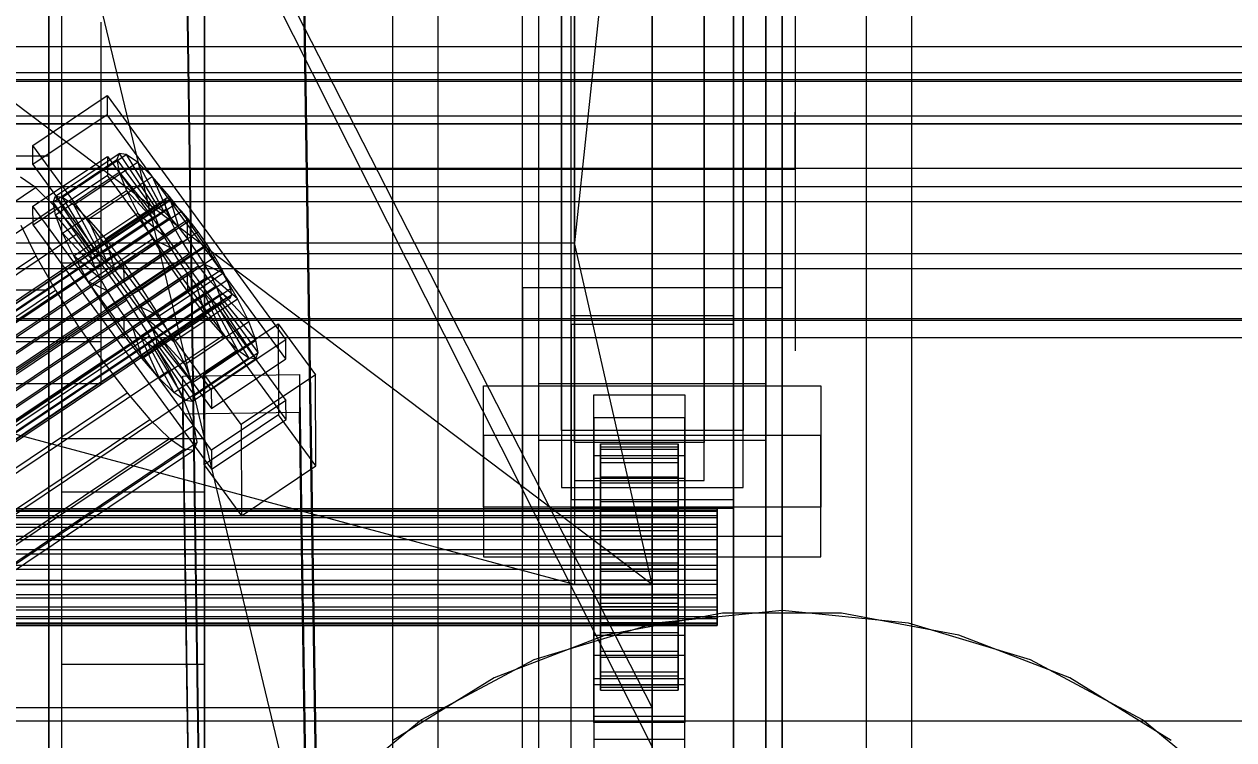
# Model space of a CAD drawing. Header units: millimetres. Extents: x -191664 to 191490, y -197311 to 10263.
# Drawn here: x 333.2 to 519.6, y -30494.9 to -30384.7 of the extents above; entities that cross this region are included whole.
import ezdxf

# ---------------------------------------------------------------- set-up
doc = ezdxf.new("R2010")
doc.units = ezdxf.units.MM
for name, color, linetype, lineweight in [('COTAS_USUARIO', 1, 'Continuous', 0), ('frontal_briquetadora', 7, 'Continuous', 0), ('frontal_C01', 7, 'Continuous', 0), ('frontal_C02', 7, 'Continuous', 0), ('frontal_C03', 7, 'Continuous', 0), ('frontal_C05', 7, 'Continuous', 0), ('frontal_mezcladora', 7, 'Continuous', 0), ('frontal_secador', 7, 'Continuous', 0), ('frontal_tolva', 7, 'Continuous', 0), ('frontal_tolva-C01', 7, 'Continuous', 0)]:
    doc.layers.add(name, color=color, linetype=linetype, lineweight=lineweight)
doc.dimstyles.new('PLANTA_100', dxfattribs={"dimtxt": 250, "dimasz": 150, "dimexe": 150, "dimexo": 80, "dimgap": 100, "dimtad": 1, "dimtih": 1, "dimtoh": 1, "dimdec": 1, "dimdsep": 46, "dimcen": 0.09, "dimclrd": 1, "dimclre": 1, "dimclrt": 1, "dimadec": 0, "dimazin": 0, "dimtfac": 1, "dimtdec": 4, "dimtofl": 0, "dimtmove": 0, "dimatfit": 3, "dimfxl": 1, "dimtolj": 1, "dimtzin": 0, "dimarcsym": 0})

# ---------------------------------------------------------------- blocks, each defined once
blk = doc.blocks.new('*D104')
at = {"layer": 'COTAS_USUARIO', "color": 1, "lineweight": -2, "transparency": 16777216}
for p, q in [((1220, -30125), (1220, -29975)), ((100, -30275), (1370, -30275)), ((100, -30730), (1370, -30730)), ((1220, -30880), (1220, -31030))]:
    blk.add_line(p, q, dxfattribs=at)
at = {"layer": 'COTAS_USUARIO', "color": 1, "transparency": 16777216}
for points in [[(1195, -30125), (1245, -30125), (1220, -30275)], [(1195, -30880), (1245, -30880), (1220, -30730)]]:
    blk.add_solid(points, dxfattribs=at)
at = {"layer": 'Defpoints', "color": 0, "transparency": 16777216}
for p in [(20, -30275), (20, -30730), (1220, -30730)]:
    blk.add_point(p, dxfattribs=at)
blk = doc.blocks.new('*D105')
at = {"layer": 'COTAS_USUARIO', "color": 1, "lineweight": -2, "transparency": 16777216}
for p, q in [((1220, -30535), (1220, -30385)), ((100, -30685), (1370, -30685)), ((100, -30730), (1370, -30730)), ((1220, -30880), (1220, -31030))]:
    blk.add_line(p, q, dxfattribs=at)
at = {"layer": 'COTAS_USUARIO', "color": 1, "transparency": 16777216}
for points in [[(1195, -30535), (1245, -30535), (1220, -30685)], [(1195, -30880), (1245, -30880), (1220, -30730)]]:
    blk.add_solid(points, dxfattribs=at)
at = {"layer": 'Defpoints', "color": 0, "transparency": 16777216}
for p in [(20, -30685), (20, -30730), (1220, -30730)]:
    blk.add_point(p, dxfattribs=at)
blk = doc.blocks.new('*D112')
at = {"layer": 'COTAS_USUARIO', "color": 1, "lineweight": -2, "transparency": 16777216}
for p, q in [((1220, -30517.25), (1220, -30367.25)), ((100, -30667.25), (1370, -30667.25)), ((100, -30730), (1370, -30730)), ((1220, -30880), (1220, -31030))]:
    blk.add_line(p, q, dxfattribs=at)
at = {"layer": 'COTAS_USUARIO', "color": 1, "transparency": 16777216}
for points in [[(1195, -30517.25), (1245, -30517.25), (1220, -30667.25)], [(1195, -30880), (1245, -30880), (1220, -30730)]]:
    blk.add_solid(points, dxfattribs=at)
at = {"layer": 'Defpoints', "color": 0, "transparency": 16777216}
for p in [(20, -30667.25), (20, -30730), (1220, -30730)]:
    blk.add_point(p, dxfattribs=at)
blk = doc.blocks.new('*D113')
at = {"layer": 'COTAS_USUARIO', "color": 1, "lineweight": -2, "transparency": 16777216}
for p, q in [((1220, -30517.25), (1220, -30367.25)), ((100, -30667.25), (1370, -30667.25)), ((100, -30730), (1370, -30730)), ((1220, -30880), (1220, -31030))]:
    blk.add_line(p, q, dxfattribs=at)
at = {"layer": 'COTAS_USUARIO', "color": 1, "transparency": 16777216}
for points in [[(1195, -30517.25), (1245, -30517.25), (1220, -30667.25)], [(1195, -30880), (1245, -30880), (1220, -30730)]]:
    blk.add_solid(points, dxfattribs=at)
at = {"layer": 'Defpoints', "color": 0, "transparency": 16777216}
for p in [(20, -30667.25), (20, -30730), (1220, -30730)]:
    blk.add_point(p, dxfattribs=at)
blk = doc.blocks.new('*D119')
at = {"layer": 'COTAS_USUARIO', "color": 1, "lineweight": -2, "transparency": 16777216}
for p, q in [((1200, -29840), (1200, -29690)), ((80, -29990), (1350, -29990)), ((80, -30270), (1350, -30270)), ((1200, -30420), (1200, -30570))]:
    blk.add_line(p, q, dxfattribs=at)
at = {"layer": 'COTAS_USUARIO', "color": 1, "transparency": 16777216}
for points in [[(1175, -29840), (1225, -29840), (1200, -29990)], [(1175, -30420), (1225, -30420), (1200, -30270)]]:
    blk.add_solid(points, dxfattribs=at)
at = {"layer": 'Defpoints', "color": 0, "transparency": 16777216}
for p in [(0, -29990), (0, -30270), (1200, -30270)]:
    blk.add_point(p, dxfattribs=at)
blk = doc.blocks.new('*D120')
at = {"layer": 'COTAS_USUARIO', "color": 1, "lineweight": -2, "transparency": 16777216}
for p, q in [((1200, -30120), (1200, -29970)), ((80, -30270), (1350, -30270)), ((80, -30550), (1350, -30550)), ((1200, -30700), (1200, -30850))]:
    blk.add_line(p, q, dxfattribs=at)
at = {"layer": 'COTAS_USUARIO', "color": 1, "transparency": 16777216}
for points in [[(1175, -30120), (1225, -30120), (1200, -30270)], [(1175, -30700), (1225, -30700), (1200, -30550)]]:
    blk.add_solid(points, dxfattribs=at)
at = {"layer": 'Defpoints', "color": 0, "transparency": 16777216}
for p in [(0, -30270), (0, -30550), (1200, -30550)]:
    blk.add_point(p, dxfattribs=at)

msp = doc.modelspace()

# ---------------------------------------------------------------- linework, layer by layer
at = {"layer": 'frontal_briquetadora', "color": 9, "true_color": 0xb9c3c2}
for p, q in [((210, -29820), (416.55, -30680)), ((430, -30680), (430, -29820)), ((210, -30060), (430, -30490)), ((210, -30060), (430, -30496)), ((430, -30060), (430, -30490)), ((430, -30060), (430, -30496)), ((430, -30680), (430, -30260)), ((430, -30496), (430, -30260)), ((430, -30471), (210, -30305)), ((430, -30305), (418, -30418.33)), ((430, -30471), (430, -30305)), ((430, -30680), (430, -30305)), ((430, -30305), (430, -30496)), ((430, -30381.1), (430, -30394.76)), ((452, -30381.1), (452, -30394.76)), ((430, -30394.76), (430, -30406.68)), ((452, -30394.76), (452, -30406.68)), ((452, -30399.96), (452, -30398.23)), ((452, -30403.1), (452, -30399.96)), ((452, -30407), (452, -30403.1)), ((210, -30407), (452, -30407)), ((430, -30406.68), (430, -30416.67)), ((452, -30406.68), (452, -30416.67)), ((452, -30407), (452, -30410.9)), ((452, -30410.9), (452, -30414.04)), ((452, -30414.04), (452, -30415.77)), ((430, -30416.67), (430, -30424.6)), ((452, -30416.67), (452, -30424.6)), ((222, -30418.33), (418, -30418.33)), ((418, -30471), (222, -30418.33)), ((418, -30418.33), (418, -30471)), ((430, -30471), (418, -30418.33)), ((430, -30424.6), (430, -30430.35)), ((452, -30424.6), (452, -30430.35)), ((430, -30430.35), (430, -30433.83)), ((452, -30430.35), (452, -30433.83)), ((430, -30433.83), (430, -30435)), ((452, -30433.83), (452, -30435)), ((210, -30471), (430, -30471)), ((430, -30471), (222, -30471)), ((418, -30471), (222, -30471)), ((418, -30471), (430, -30471)), ((430, -30471), (430, -30680)), ((430, -30471), (430, -30496)), ((430, -30490), (210, -30490))]:
    msp.add_line(p, q, dxfattribs=at)
at = {"layer": 'frontal_C01', "color": 139, "true_color": 0x354b57}
for p, q in [((390, -31975), (390, -30088.5)), ((397, -31975), (397, -30088.5)), ((463, -31975), (463, -30088.5)), ((470, -31975), (470, -30088.5)), ((410, -30553.51), (410, -30169.3)), ((450, -30169.3), (450, -30553.51)), ((410, -30600.88), (410, -30216.67)), ((450, -30600.88), (450, -30216.67)), ((410, -30667.72), (410, -30283.51)), ((450, -30283.51), (450, -30667.72)), ((417.5, -30948.72), (417.5, -30289.78)), ((442.5, -30289.78), (442.5, -30948.72)), ((412.5, -30572.39), (412.5, -30297.66)), ((447.5, -30297.66), (447.5, -30572.39)), ((412.5, -30582), (412.5, -30307.26)), ((447.5, -30582), (447.5, -30307.26)), ((417.5, -30974.09), (417.5, -30315.14)), ((442.5, -30974.09), (442.5, -30315.14)), ((410, -30705.62), (410, -30321.41)), ((450, -30705.62), (450, -30321.41)), ((360.51, -30521.73), (357.65, -30329.78)), ((375.64, -30329.54), (378.51, -30521.49)), ((360.51, -30528.13), (357.65, -30336.19)), ((378.51, -30527.89), (375.64, -30335.94))]:
    msp.add_line(p, q, dxfattribs=at)
at = {"layer": 'frontal_C02', "color": 139, "true_color": 0x354b57}
for p, q in [((390, -31975), (390, -29576.75)), ((397, -31975), (397, -29576.75)), ((463, -31975), (463, -29576.75)), ((470, -31975), (470, -29576.75)), ((390, -31975), (390, -30072.14)), ((397, -31975), (397, -30072.14)), ((463, -31975), (463, -30072.14)), ((470, -31975), (470, -30072.14)), ((410, -30425.28), (410, -30074.56)), ((450, -30074.56), (450, -30425.28)), ((410, -30463.54), (410, -30112.82)), ((450, -30463.54), (450, -30112.82)), ((410, -30602.21), (410, -30251.49)), ((450, -30251.49), (450, -30602.21)), ((417.5, -30429.56), (417.5, -30260.54)), ((442.5, -30260.54), (442.5, -30429.56)), ((417.5, -30459.26), (417.5, -30290.25)), ((442.5, -30459.26), (442.5, -30290.25)), ((410, -30650.02), (410, -30299.3)), ((450, -30650.02), (450, -30299.3)), ((418, -30449.11), (418, -30304.81)), ((438, -30304.81), (438, -30449.11)), ((418, -30310.66), (418, -30454.96)), ((438, -30454.96), (438, -30310.66)), ((416, -30447.26), (416, -30354.93)), ((444, -30354.93), (444, -30447.26)), ((416, -30363.69), (416, -30456.02)), ((444, -30456.02), (444, -30363.69)), ((334.5, -30403.37), (345.97, -30395.68)), ((345.97, -30395.68), (345.98, -30398.61)), ((345.97, -30395.68), (373.5, -30433.28)), ((345.98, -30398.61), (334.51, -30406.29)), ((373.51, -30436.2), (345.98, -30398.61)), ((334.51, -30406.29), (334.5, -30403.37)), ((362.03, -30440.96), (334.5, -30403.37)), ((334.54, -30412.72), (346.01, -30405.04)), ((346.01, -30405.04), (346.02, -30407.96)), ((346.01, -30405.04), (373.54, -30442.63)), ((334.51, -30406.29), (362.04, -30443.88)), ((346.02, -30407.96), (334.55, -30415.64)), ((373.55, -30445.55), (346.02, -30407.96)), ((334.55, -30415.64), (334.54, -30412.72)), ((362.07, -30450.31), (334.54, -30412.72)), ((334.55, -30415.64), (362.08, -30453.23)), ((450, -30425.28), (410, -30425.28)), ((410, -30425.28), (410, -30463.54)), ((410, -30776), (410, -30425.28)), ((450, -30463.54), (450, -30425.28)), ((450, -30425.28), (450, -30776)), ((360.88, -30438.52), (372.35, -30430.83)), ((372.35, -30430.83), (372.41, -30444.86)), ((372.35, -30430.83), (378.09, -30438.66)), ((417.5, -30459.26), (417.5, -30429.56)), ((417.5, -30429.56), (442.5, -30429.56)), ((442.5, -30430.93), (417.5, -30430.93)), ((417.5, -30430.93), (417.5, -30457.89)), ((417.5, -30963.35), (417.5, -30430.93)), ((442.5, -30429.56), (442.5, -30459.26)), ((442.5, -30457.89), (442.5, -30430.93)), ((442.5, -30430.93), (442.5, -30963.35)), ((373.5, -30433.28), (362.03, -30440.96)), ((373.51, -30436.2), (373.5, -30433.28)), ((362.04, -30443.88), (373.51, -30436.2)), ((357.65, -30438.89), (375.64, -30438.64)), ((360.94, -30452.54), (360.88, -30438.52)), ((366.62, -30446.35), (360.88, -30438.52)), ((378.09, -30438.66), (366.62, -30446.35)), ((375.64, -30438.64), (375.64, -30444.49)), ((375.64, -30438.64), (378.51, -30632.41)), ((378.14, -30452.69), (378.09, -30438.66)), ((357.65, -30444.73), (357.65, -30438.89)), ((360.51, -30632.65), (357.65, -30438.89)), ((404, -30459.08), (404, -30440.38)), ((404, -30440.38), (456, -30440.38)), ((404, -30448.03), (404, -30440.38)), ((412.5, -30448.79), (412.5, -30440.03)), ((412.5, -30440.03), (447.5, -30440.03)), ((412.5, -30621.73), (412.5, -30440.03)), ((447.5, -30440.03), (447.5, -30448.79)), ((447.5, -30440.03), (447.5, -30621.73)), ((456, -30440.38), (456, -30459.08)), ((456, -30440.38), (456, -30448.03)), ((362.03, -30440.96), (362.04, -30443.88)), ((421, -30445.29), (421, -30441.78)), ((421, -30441.78), (435, -30441.78)), ((421, -30481.94), (421, -30441.78)), ((435, -30441.78), (435, -30445.29)), ((435, -30441.78), (435, -30481.94)), ((373.54, -30442.63), (362.07, -30450.31)), ((373.55, -30445.55), (373.54, -30442.63)), ((375.64, -30444.49), (357.65, -30444.73)), ((360.51, -30638.5), (357.65, -30444.73)), ((372.41, -30444.86), (360.94, -30452.54)), ((362.08, -30453.23), (373.55, -30445.55)), ((378.14, -30452.69), (372.41, -30444.86)), ((378.51, -30638.26), (375.64, -30444.49)), ((435, -30445.29), (421, -30445.29)), ((421, -30445.29), (421, -30485.45)), ((435, -30485.45), (435, -30445.29)), ((366.62, -30446.35), (366.68, -30460.38)), ((456, -30448.03), (404, -30448.03)), ((404, -30448.03), (404, -30466.73)), ((444, -30447.26), (416, -30447.26)), ((416, -30447.26), (416, -30456.02)), ((444, -30456.02), (444, -30447.26)), ((456, -30466.73), (456, -30448.03)), ((447.5, -30448.79), (412.5, -30448.79)), ((412.5, -30630.5), (412.5, -30448.79)), ((438, -30449.11), (418, -30449.11)), ((418, -30449.11), (418, -30454.96)), ((438, -30454.96), (438, -30449.11)), ((447.5, -30630.5), (447.5, -30448.79)), ((362.07, -30450.31), (362.08, -30453.23)), ((421, -30454.64), (421, -30451.13)), ((421, -30451.13), (435, -30451.13)), ((421, -30491.3), (421, -30451.13)), ((435, -30451.13), (435, -30454.64)), ((435, -30451.13), (435, -30491.3)), ((360.94, -30452.54), (366.68, -30460.38)), ((366.68, -30460.38), (378.14, -30452.69)), ((418, -30454.96), (438, -30454.96)), ((435, -30454.64), (421, -30454.64)), ((421, -30454.64), (421, -30494.8)), ((435, -30494.8), (435, -30454.64)), ((416, -30456.02), (444, -30456.02)), ((456, -30459.08), (404, -30459.08)), ((404, -30459.08), (404, -30466.73)), ((417.5, -30457.89), (442.5, -30457.89)), ((417.5, -30990.32), (417.5, -30457.89)), ((442.5, -30990.32), (442.5, -30457.89)), ((456, -30466.73), (456, -30459.08)), ((442.5, -30459.26), (417.5, -30459.26)), ((410, -30463.54), (450, -30463.54)), ((410, -30814.26), (410, -30463.54)), ((450, -30814.26), (450, -30463.54)), ((404, -30466.73), (456, -30466.73)), ((421, -30492.23), (421, -30478.78)), ((421, -30478.78), (435, -30478.78)), ((421, -30486.43), (421, -30478.78)), ((435, -30478.78), (435, -30492.23)), ((435, -30478.78), (435, -30486.43)), ((435, -30481.94), (421, -30481.94)), ((421, -30481.94), (421, -30485.45)), ((435, -30485.45), (435, -30481.94)), ((421, -30485.45), (435, -30485.45)), ((435, -30486.43), (421, -30486.43)), ((421, -30486.43), (421, -30499.88)), ((435, -30499.88), (435, -30486.43)), ((435, -30491.3), (421, -30491.3)), ((421, -30491.3), (421, -30494.8)), ((435, -30492.23), (421, -30492.23)), ((421, -30492.23), (421, -30499.88)), ((435, -30494.8), (435, -30491.3)), ((435, -30499.88), (435, -30492.23)), ((421, -30494.8), (435, -30494.8))]:
    msp.add_line(p, q, dxfattribs=at)
at = {"layer": 'frontal_C02', "color": 155, "true_color": 0x617580}
for p, q in [((338.01, -30411.16), (347.84, -30404.57)), ((339.09, -30411.3), (348.92, -30404.72)), ((347.84, -30404.57), (347.47, -30405.5)), ((348.92, -30404.72), (347.84, -30404.57)), ((347.84, -30404.57), (353.38, -30412.89)), ((350.65, -30405.93), (348.92, -30404.72)), ((348.92, -30404.72), (353.89, -30412.96)), ((337.64, -30412.09), (347.47, -30405.5)), ((340.82, -30412.52), (350.65, -30405.93)), ((347.47, -30405.5), (353.21, -30413.33)), ((347.47, -30405.5), (347.85, -30407.45)), ((352.9, -30408.13), (350.65, -30405.93)), ((350.65, -30405.93), (354.71, -30413.54)), ((338.02, -30414.03), (347.85, -30407.45)), ((343.07, -30414.72), (352.9, -30408.13)), ((347.85, -30407.45), (353.38, -30414.25)), ((347.85, -30407.45), (348.94, -30410.27)), ((355.53, -30411.17), (352.9, -30408.13)), ((352.9, -30408.13), (355.78, -30414.58)), ((339.11, -30416.86), (348.94, -30410.27)), ((348.94, -30410.27), (353.9, -30415.59)), ((348.94, -30410.27), (350.68, -30413.79)), ((337.64, -30412.09), (338.01, -30411.16)), ((343.38, -30419.92), (337.64, -30412.09)), ((338.02, -30414.03), (337.64, -30412.09)), ((343.55, -30419.48), (338.01, -30411.16)), ((338.01, -30411.16), (339.09, -30411.3)), ((344.06, -30419.55), (339.09, -30411.3)), ((339.09, -30411.3), (340.82, -30412.52)), ((344.88, -30420.12), (340.82, -30412.52)), ((340.82, -30412.52), (343.07, -30414.72)), ((345.7, -30417.75), (355.53, -30411.17)), ((358.34, -30414.83), (355.53, -30411.17)), ((355.53, -30411.17), (357.02, -30416.02)), ((343.55, -30420.84), (338.02, -30414.03)), ((339.11, -30416.86), (338.02, -30414.03)), ((340.85, -30420.37), (350.68, -30413.79)), ((353.21, -30413.33), (343.38, -30419.92)), ((353.38, -30412.89), (343.55, -30419.48)), ((353.38, -30414.25), (343.55, -30420.84)), ((353.89, -30412.96), (344.06, -30419.55)), ((354.71, -30413.54), (344.88, -30420.12)), ((350.68, -30413.79), (354.72, -30417.26)), ((350.68, -30413.79), (352.94, -30417.75)), ((353.21, -30413.33), (353.38, -30412.89)), ((353.38, -30414.25), (353.21, -30413.33)), ((353.38, -30412.89), (353.89, -30412.96)), ((353.9, -30415.59), (353.38, -30414.25)), ((353.89, -30412.96), (354.71, -30413.54)), ((354.71, -30413.54), (355.78, -30414.58)), ((345.95, -30421.17), (343.07, -30414.72)), ((343.07, -30414.72), (345.7, -30417.75)), ((353.9, -30415.59), (344.07, -30422.18)), ((355.78, -30414.58), (345.95, -30421.17)), ((357.02, -30416.02), (347.19, -30422.6)), ((358.34, -30414.83), (348.52, -30421.42)), ((354.72, -30417.26), (353.9, -30415.59)), ((355.78, -30414.58), (357.02, -30416.02)), ((357.02, -30416.02), (358.36, -30417.75)), ((358.36, -30417.75), (358.34, -30414.83)), ((361.17, -30418.87), (358.34, -30414.83)), ((344.07, -30422.18), (339.11, -30416.86)), ((340.85, -30420.37), (339.11, -30416.86)), ((343.11, -30424.34), (352.94, -30417.75)), ((354.72, -30417.26), (344.9, -30423.84)), ((347.19, -30422.6), (345.7, -30417.75)), ((345.7, -30417.75), (348.52, -30421.42)), ((348.53, -30424.34), (358.36, -30417.75)), ((352.94, -30417.75), (355.8, -30419.14)), ((352.94, -30417.75), (355.57, -30421.9)), ((355.8, -30419.14), (354.72, -30417.26)), ((358.36, -30417.75), (359.69, -30419.67)), ((343.55, -30419.48), (343.38, -30419.92)), ((343.38, -30419.92), (343.55, -30420.84)), ((344.06, -30419.55), (343.55, -30419.48)), ((344.88, -30420.12), (344.06, -30419.55)), ((355.8, -30419.14), (345.97, -30425.72)), ((359.69, -30419.67), (349.86, -30426.25)), ((351.34, -30425.46), (361.17, -30418.87)), ((357.04, -30421.1), (355.8, -30419.14)), ((361.17, -30418.87), (359.69, -30419.67)), ((359.69, -30419.67), (360.94, -30421.63)), ((363.8, -30423.01), (361.17, -30418.87)), ((344.9, -30423.84), (340.85, -30420.37)), ((343.11, -30424.34), (340.85, -30420.37)), ((343.55, -30420.84), (344.07, -30422.18)), ((345.95, -30421.17), (344.88, -30420.12)), ((345.74, -30428.48), (355.57, -30421.9)), ((347.19, -30422.6), (345.95, -30421.17)), ((357.04, -30421.1), (347.21, -30427.68)), ((348.52, -30421.42), (348.53, -30424.34)), ((348.52, -30421.42), (351.34, -30425.46)), ((360.94, -30421.63), (351.11, -30428.21)), ((355.57, -30421.9), (357.04, -30421.1)), ((355.57, -30421.9), (358.39, -30425.94)), ((358.38, -30423.01), (357.04, -30421.1)), ((363.8, -30423.01), (360.94, -30421.63)), ((360.94, -30421.63), (362.01, -30423.51)), ((344.07, -30422.18), (344.9, -30423.84)), ((348.53, -30424.34), (347.19, -30422.6)), ((358.38, -30423.01), (348.55, -30429.6)), ((362.01, -30423.51), (352.18, -30430.09)), ((353.97, -30429.6), (363.8, -30423.01)), ((358.39, -30425.94), (358.38, -30423.01)), ((359.71, -30424.75), (358.38, -30423.01)), ((366.06, -30426.98), (362.01, -30423.51)), ((362.01, -30423.51), (362.83, -30425.17)), ((366.06, -30426.98), (363.8, -30423.01)), ((345.97, -30425.72), (343.11, -30424.34)), ((345.74, -30428.48), (343.11, -30424.34)), ((344.9, -30423.84), (345.97, -30425.72)), ((349.86, -30426.25), (348.53, -30424.34)), ((349.86, -30426.25), (351.34, -30425.46)), ((359.71, -30424.75), (349.88, -30431.33)), ((351.34, -30425.46), (353.97, -30429.6)), ((362.83, -30425.17), (353, -30431.76)), ((361.21, -30429.6), (359.71, -30424.75)), ((360.96, -30426.18), (359.71, -30424.75)), ((367.79, -30430.49), (362.83, -30425.17)), ((362.83, -30425.17), (363.35, -30426.51)), ((345.97, -30425.72), (347.21, -30427.68)), ((348.56, -30432.52), (358.39, -30425.94)), ((351.11, -30428.21), (349.86, -30426.25)), ((360.96, -30426.18), (351.13, -30432.77)), ((362.03, -30427.23), (352.2, -30433.81)), ((363.35, -30426.51), (353.52, -30433.1)), ((363.53, -30427.43), (353.7, -30434.02)), ((356.23, -30433.56), (366.06, -30426.98)), ((358.39, -30425.94), (361.21, -30429.6)), ((363.84, -30432.63), (360.96, -30426.18)), ((362.03, -30427.23), (360.96, -30426.18)), ((366.09, -30434.83), (362.03, -30427.23)), ((362.84, -30427.8), (362.03, -30427.23)), ((368.89, -30433.32), (363.35, -30426.51)), ((363.35, -30426.51), (363.53, -30427.43)), ((363.53, -30427.43), (363.36, -30427.87)), ((369.27, -30435.26), (363.53, -30427.43)), ((367.79, -30430.49), (366.06, -30426.98)), ((347.21, -30427.68), (345.74, -30428.48)), ((348.56, -30432.52), (345.74, -30428.48)), ((347.21, -30427.68), (348.55, -30429.6)), ((352.18, -30430.09), (351.11, -30428.21)), ((351.11, -30428.21), (353.97, -30429.6)), ((362.84, -30427.8), (353.01, -30434.39)), ((363.36, -30427.87), (353.53, -30434.46)), ((367.82, -30436.05), (362.84, -30427.8)), ((363.36, -30427.87), (362.84, -30427.8)), ((368.9, -30436.19), (363.36, -30427.87)), ((348.55, -30429.6), (348.56, -30432.52)), ((348.55, -30429.6), (349.88, -30431.33)), ((351.38, -30436.18), (361.21, -30429.6)), ((353, -30431.76), (352.18, -30430.09)), ((352.18, -30430.09), (356.23, -30433.56)), ((353.97, -30429.6), (356.23, -30433.56)), ((357.96, -30437.08), (367.79, -30430.49)), ((361.21, -30429.6), (363.84, -30432.63)), ((368.89, -30433.32), (367.79, -30430.49)), ((351.38, -30436.18), (348.56, -30432.52)), ((349.88, -30431.33), (351.38, -30436.18)), ((349.88, -30431.33), (351.13, -30432.77)), ((351.13, -30432.77), (354.01, -30439.22)), ((351.13, -30432.77), (352.2, -30433.81)), ((353.52, -30433.1), (353, -30431.76)), ((353, -30431.76), (357.96, -30437.08)), ((353.7, -30434.02), (353.52, -30433.1)), ((353.52, -30433.1), (359.06, -30439.9)), ((354.01, -30439.22), (363.84, -30432.63)), ((363.84, -30432.63), (366.09, -30434.83)), ((352.2, -30433.81), (356.26, -30441.42)), ((352.2, -30433.81), (353.01, -30434.39)), ((353.01, -30434.39), (357.99, -30442.63)), ((353.01, -30434.39), (353.53, -30434.46)), ((353.53, -30434.46), (353.7, -30434.02)), ((353.53, -30434.46), (359.07, -30442.78)), ((353.7, -30434.02), (359.44, -30441.85)), ((356.23, -30433.56), (357.96, -30437.08)), ((356.26, -30441.42), (366.09, -30434.83)), ((359.06, -30439.9), (368.89, -30433.32)), ((366.09, -30434.83), (367.82, -30436.05)), ((369.27, -30435.26), (368.89, -30433.32)), ((354.01, -30439.22), (351.38, -30436.18)), ((357.99, -30442.63), (367.82, -30436.05)), ((359.07, -30442.78), (368.9, -30436.19)), ((359.44, -30441.85), (369.27, -30435.26)), ((367.82, -30436.05), (368.9, -30436.19)), ((368.9, -30436.19), (369.27, -30435.26)), ((357.96, -30437.08), (359.06, -30439.9)), ((356.26, -30441.42), (354.01, -30439.22)), ((359.06, -30439.9), (359.44, -30441.85)), ((357.99, -30442.63), (356.26, -30441.42)), ((359.44, -30441.85), (359.07, -30442.78)), ((359.07, -30442.78), (357.99, -30442.63)), ((422, -30459.3), (422, -30449.3)), ((422, -30449.3), (422, -30449.78)), ((422, -30449.3), (434, -30449.3)), ((422, -30450.12), (422, -30449.3)), ((422, -30459.52), (422, -30449.78)), ((422, -30449.78), (422, -30451.52)), ((422, -30449.78), (434, -30449.78)), ((434, -30449.78), (434, -30449.3)), ((434, -30449.3), (434, -30459.3)), ((434, -30449.3), (434, -30450.12)), ((434, -30451.52), (434, -30449.78)), ((434, -30449.78), (434, -30459.52)), ((422, -30459.68), (422, -30450.12)), ((422, -30450.12), (434, -30450.12)), ((422, -30452.18), (422, -30450.12)), ((422, -30460.35), (422, -30451.52)), ((422, -30451.52), (422, -30454.4)), ((422, -30451.52), (434, -30451.52)), ((434, -30450.12), (434, -30459.68)), ((434, -30450.12), (434, -30452.18)), ((434, -30454.4), (434, -30451.52)), ((434, -30451.52), (434, -30460.35)), ((422, -30460.66), (422, -30452.18)), ((422, -30452.18), (434, -30452.18)), ((422, -30455.33), (422, -30452.18)), ((434, -30452.18), (434, -30460.66)), ((434, -30452.18), (434, -30455.33)), ((422, -30461.71), (422, -30454.4)), ((422, -30454.4), (422, -30458.22)), ((422, -30454.4), (434, -30454.4)), ((422, -30462.15), (422, -30455.33)), ((422, -30455.33), (434, -30455.33)), ((422, -30459.37), (422, -30455.33)), ((434, -30458.22), (434, -30454.4)), ((434, -30454.4), (434, -30461.71)), ((434, -30455.33), (434, -30462.15)), ((434, -30455.33), (434, -30459.37)), ((422, -30463.52), (422, -30458.22)), ((422, -30458.22), (422, -30462.74)), ((422, -30458.22), (434, -30458.22)), ((434, -30462.74), (434, -30458.22)), ((434, -30458.22), (434, -30463.52)), ((422, -30459.52), (422, -30459.3)), ((434, -30459.3), (422, -30459.3)), ((422, -30459.3), (422, -30459.68)), ((422, -30464.07), (422, -30459.37)), ((422, -30459.37), (434, -30459.37)), ((422, -30464.02), (422, -30459.37)), ((422, -30460.35), (422, -30459.52)), ((434, -30459.52), (422, -30459.52)), ((434, -30459.68), (422, -30459.68)), ((422, -30459.68), (422, -30460.66)), ((422, -30461.71), (422, -30460.35)), ((434, -30460.35), (422, -30460.35)), ((434, -30460.66), (422, -30460.66)), ((422, -30460.66), (422, -30462.15)), ((434, -30459.3), (434, -30459.52)), ((434, -30459.68), (434, -30459.3)), ((434, -30459.37), (434, -30464.07)), ((434, -30459.37), (434, -30464.02)), ((434, -30459.52), (434, -30460.35)), ((434, -30460.66), (434, -30459.68)), ((434, -30460.35), (434, -30461.71)), ((434, -30462.15), (434, -30460.66)), ((422, -30463.52), (422, -30461.71)), ((434, -30461.71), (422, -30461.71)), ((434, -30462.15), (422, -30462.15)), ((422, -30462.15), (422, -30464.07)), ((422, -30462.74), (422, -30465.66)), ((434, -30462.74), (422, -30462.74)), ((422, -30462.74), (422, -30467.63)), ((434, -30461.71), (434, -30463.52)), ((434, -30464.07), (434, -30462.15)), ((434, -30465.66), (434, -30462.74)), ((434, -30467.63), (434, -30462.74)), ((422, -30465.66), (422, -30463.52)), ((434, -30463.52), (422, -30463.52)), ((422, -30466.27), (422, -30464.02)), ((422, -30464.02), (434, -30464.02)), ((422, -30468.95), (422, -30464.02)), ((434, -30464.07), (422, -30464.07)), ((422, -30464.07), (422, -30466.27)), ((434, -30463.52), (434, -30465.66)), ((434, -30464.02), (434, -30466.27)), ((434, -30464.02), (434, -30468.95)), ((434, -30466.27), (434, -30464.07)), ((422, -30465.66), (434, -30465.66)), ((422, -30467.98), (422, -30465.66)), ((434, -30466.27), (422, -30466.27)), ((422, -30466.27), (422, -30468.6)), ((434, -30465.66), (434, -30467.98)), ((434, -30468.6), (434, -30466.27)), ((422, -30467.98), (422, -30467.63)), ((422, -30467.63), (422, -30472.57)), ((422, -30467.63), (434, -30467.63)), ((422, -30470.32), (422, -30467.98)), ((434, -30467.98), (422, -30467.98)), ((434, -30472.57), (434, -30467.63)), ((434, -30467.63), (434, -30467.98)), ((434, -30467.98), (434, -30470.32)), ((422, -30468.6), (422, -30468.95)), ((434, -30468.6), (422, -30468.6)), ((422, -30468.6), (422, -30470.92)), ((422, -30468.95), (434, -30468.95)), ((422, -30473.84), (422, -30468.95)), ((422, -30472.52), (422, -30470.32)), ((422, -30470.32), (422, -30472.57)), ((434, -30470.32), (422, -30470.32)), ((434, -30468.95), (434, -30468.6)), ((434, -30470.92), (434, -30468.6)), ((434, -30468.95), (434, -30473.84)), ((434, -30472.57), (434, -30470.32)), ((434, -30470.32), (434, -30472.52)), ((422, -30470.92), (422, -30473.84)), ((434, -30470.92), (422, -30470.92)), ((422, -30470.92), (422, -30473.06)), ((434, -30473.84), (434, -30470.92)), ((434, -30473.06), (434, -30470.92)), ((422, -30474.43), (422, -30472.52)), ((422, -30472.52), (422, -30477.21)), ((434, -30472.52), (422, -30472.52)), ((422, -30472.57), (422, -30477.21)), ((422, -30472.57), (434, -30472.57)), ((422, -30473.06), (422, -30478.36)), ((434, -30473.06), (422, -30473.06)), ((422, -30473.06), (422, -30474.87)), ((422, -30473.84), (434, -30473.84)), ((422, -30478.36), (422, -30473.84)), ((434, -30477.21), (434, -30472.52)), ((434, -30472.52), (434, -30474.43)), ((434, -30477.21), (434, -30472.57)), ((434, -30478.36), (434, -30473.06)), ((434, -30474.87), (434, -30473.06)), ((434, -30473.84), (434, -30478.36)), ((422, -30475.92), (422, -30474.43)), ((422, -30474.43), (422, -30481.25)), ((434, -30474.43), (422, -30474.43)), ((422, -30474.87), (422, -30482.19)), ((434, -30474.87), (422, -30474.87)), ((422, -30474.87), (422, -30476.24)), ((422, -30476.9), (422, -30475.92)), ((422, -30475.92), (422, -30484.41)), ((434, -30475.92), (422, -30475.92)), ((434, -30481.25), (434, -30474.43)), ((434, -30474.43), (434, -30475.92)), ((434, -30482.19), (434, -30474.87)), ((434, -30476.24), (434, -30474.87)), ((434, -30484.41), (434, -30475.92)), ((434, -30475.92), (434, -30476.9)), ((422, -30476.24), (422, -30485.07)), ((434, -30476.24), (422, -30476.24)), ((422, -30476.24), (422, -30477.06)), ((422, -30477.29), (422, -30476.9)), ((422, -30476.9), (422, -30486.46)), ((434, -30476.9), (422, -30476.9)), ((422, -30477.06), (422, -30486.8)), ((434, -30477.06), (422, -30477.06)), ((422, -30477.06), (422, -30477.29)), ((422, -30477.21), (422, -30481.25)), ((422, -30477.21), (434, -30477.21)), ((422, -30477.29), (422, -30487.28)), ((434, -30477.29), (422, -30477.29)), ((434, -30485.07), (434, -30476.24)), ((434, -30477.06), (434, -30476.24)), ((434, -30486.46), (434, -30476.9)), ((434, -30476.9), (434, -30477.29)), ((434, -30486.8), (434, -30477.06)), ((434, -30477.29), (434, -30477.06)), ((434, -30481.25), (434, -30477.21)), ((434, -30487.28), (434, -30477.29)), ((422, -30478.36), (434, -30478.36)), ((422, -30482.19), (422, -30478.36)), ((434, -30478.36), (434, -30482.19)), ((422, -30481.25), (422, -30484.41)), ((422, -30481.25), (434, -30481.25)), ((434, -30484.41), (434, -30481.25)), ((422, -30482.19), (434, -30482.19)), ((422, -30485.07), (422, -30482.19)), ((434, -30482.19), (434, -30485.07)), ((422, -30484.41), (422, -30486.46)), ((422, -30484.41), (434, -30484.41)), ((422, -30485.07), (434, -30485.07)), ((422, -30486.8), (422, -30485.07)), ((434, -30486.46), (434, -30484.41)), ((434, -30485.07), (434, -30486.8)), ((422, -30486.46), (422, -30487.28)), ((422, -30486.46), (434, -30486.46)), ((422, -30486.8), (434, -30486.8)), ((422, -30487.28), (422, -30486.8)), ((434, -30487.28), (434, -30486.46)), ((434, -30486.8), (434, -30487.28)), ((422, -30487.28), (434, -30487.28))]:
    msp.add_line(p, q, dxfattribs=at)
at = {"layer": 'frontal_C02', "color": 252, "true_color": 0x83939a}
for p, q in [((334.94, -30409.85), (332.63, -30408.22)), ((150.63, -30533.33), (334.94, -30409.85)), ((337.95, -30412.79), (334.94, -30409.85)), ((153.64, -30536.27), (337.95, -30412.79)), ((341.46, -30416.84), (337.95, -30412.79)), ((332.66, -30415.65), (334.98, -30420.35)), ((157.15, -30540.33), (341.46, -30416.84)), ((345.23, -30421.74), (341.46, -30416.84)), ((150.67, -30543.83), (334.98, -30420.35)), ((345.23, -30421.74), (160.92, -30545.22)), ((334.98, -30420.35), (338, -30425.65)), ((349, -30427.14), (345.23, -30421.74)), ((153.69, -30549.13), (338, -30425.65)), ((338, -30425.65), (341.52, -30431.19)), ((164.69, -30550.63), (349, -30427.14)), ((352.52, -30432.68), (349, -30427.14)), ((157.21, -30554.67), (341.52, -30431.19)), ((341.52, -30431.19), (345.29, -30436.59)), ((168.21, -30556.17), (352.52, -30432.68)), ((355.54, -30437.98), (352.52, -30432.68)), ((160.98, -30560.07), (345.29, -30436.59)), ((345.29, -30436.59), (349.06, -30441.48)), ((171.23, -30561.46), (355.54, -30437.98)), ((357.86, -30442.68), (355.54, -30437.98)), ((164.75, -30564.97), (349.06, -30441.48)), ((349.06, -30441.48), (352.57, -30445.54)), ((173.55, -30566.16), (357.86, -30442.68)), ((359.33, -30446.46), (357.86, -30442.68)), ((168.26, -30569.02), (352.57, -30445.54)), ((352.57, -30445.54), (355.58, -30448.48)), ((175.02, -30569.94), (359.33, -30446.46)), ((359.83, -30449.06), (359.33, -30446.46)), ((171.28, -30571.96), (355.58, -30448.48)), ((175.52, -30572.54), (359.83, -30449.06)), ((355.58, -30448.48), (357.89, -30450.1)), ((359.34, -30450.3), (359.83, -30449.06)), ((173.58, -30573.59), (357.89, -30450.1)), ((175.03, -30573.78), (359.34, -30450.3)), ((357.89, -30450.1), (359.34, -30450.3))]:
    msp.add_line(p, q, dxfattribs=at)
at = {"layer": 'frontal_C02', "color": 9, "true_color": 0xbac6cb}
for p, q in [((141.04, -30555.48), (354.84, -30412.24)), ((141.22, -30555.04), (355.02, -30411.8)), ((141.73, -30555.11), (355.53, -30411.87)), ((142.55, -30555.68), (356.35, -30412.44)), ((355.02, -30411.8), (354.84, -30412.24)), ((354.84, -30412.24), (355.02, -30413.16)), ((355.53, -30411.87), (355.02, -30411.8)), ((356.35, -30412.44), (355.53, -30411.87)), ((357.42, -30413.48), (356.35, -30412.44)), ((141.22, -30556.4), (355.02, -30413.16)), ((141.74, -30557.74), (355.54, -30414.5)), ((143.62, -30556.72), (357.42, -30413.48)), ((355.02, -30413.16), (355.54, -30414.5)), ((355.54, -30414.5), (356.36, -30416.16)), ((358.66, -30414.92), (357.42, -30413.48)), ((142.56, -30559.4), (356.36, -30416.16)), ((144.86, -30558.16), (358.66, -30414.92)), ((356.36, -30416.16), (357.43, -30418.04)), ((360, -30416.65), (358.66, -30414.92)), ((143.64, -30561.28), (357.43, -30418.04)), ((360, -30416.65), (146.2, -30559.9)), ((357.43, -30418.04), (358.68, -30420)), ((361.33, -30418.57), (360, -30416.65)), ((144.88, -30563.24), (358.68, -30420)), ((147.53, -30561.81), (361.33, -30418.57)), ((358.68, -30420), (360.02, -30421.92)), ((362.58, -30420.53), (361.33, -30418.57)), ((146.22, -30565.16), (360.02, -30421.92)), ((148.78, -30563.77), (362.58, -30420.53)), ((360.02, -30421.92), (361.35, -30423.65)), ((363.65, -30422.41), (362.58, -30420.53)), ((147.55, -30566.89), (361.35, -30423.65)), ((149.85, -30565.65), (363.65, -30422.41)), ((361.35, -30423.65), (362.6, -30425.09)), ((364.47, -30424.07), (363.65, -30422.41)), ((148.8, -30568.33), (362.6, -30425.09)), ((150.67, -30567.32), (364.47, -30424.07)), ((151.19, -30568.65), (364.99, -30425.41)), ((362.6, -30425.09), (363.66, -30426.13)), ((364.99, -30425.41), (364.47, -30424.07)), ((365.17, -30426.33), (364.99, -30425.41)), ((149.86, -30569.37), (363.66, -30426.13)), ((150.68, -30569.95), (364.48, -30426.7)), ((151.2, -30570.02), (364.99, -30426.77)), ((151.37, -30569.58), (365.17, -30426.33)), ((363.66, -30426.13), (364.48, -30426.7)), ((364.48, -30426.7), (364.99, -30426.77)), ((364.99, -30426.77), (365.17, -30426.33)), ((-440, -30459.3), (440, -30459.3)), ((-440, -30459.52), (440, -30459.52)), ((-440, -30459.68), (440, -30459.68)), ((-440, -30460.35), (440, -30460.35)), ((-440, -30460.66), (440, -30460.66)), ((440, -30459.52), (440, -30459.3)), ((440, -30459.3), (440, -30459.68)), ((440, -30460.35), (440, -30459.52)), ((440, -30459.68), (440, -30460.66)), ((440, -30461.71), (440, -30460.35)), ((440, -30460.66), (440, -30462.15)), ((-440, -30461.71), (440, -30461.71)), ((-440, -30462.15), (440, -30462.15)), ((440, -30463.52), (440, -30461.71)), ((440, -30462.15), (440, -30464.07)), ((-440, -30463.52), (440, -30463.52)), ((-440, -30464.07), (440, -30464.07)), ((440, -30465.66), (440, -30463.52)), ((440, -30464.07), (440, -30466.27)), ((440, -30465.66), (-440, -30465.66)), ((-440, -30466.27), (440, -30466.27)), ((440, -30467.98), (440, -30465.66)), ((440, -30466.27), (440, -30468.6)), ((-440, -30467.98), (440, -30467.98)), ((440, -30470.32), (440, -30467.98)), ((-440, -30468.6), (440, -30468.6)), ((-440, -30470.32), (440, -30470.32)), ((440, -30468.6), (440, -30470.92)), ((440, -30472.52), (440, -30470.32)), ((-440, -30470.92), (440, -30470.92)), ((440, -30470.92), (440, -30473.06)), ((-440, -30472.52), (440, -30472.52)), ((-440, -30473.06), (440, -30473.06)), ((440, -30474.43), (440, -30472.52)), ((440, -30473.06), (440, -30474.87)), ((-440, -30474.43), (440, -30474.43)), ((-440, -30474.87), (440, -30474.87)), ((-440, -30475.92), (440, -30475.92)), ((440, -30475.92), (440, -30474.43)), ((440, -30474.87), (440, -30476.24)), ((440, -30476.9), (440, -30475.92)), ((-440, -30476.24), (440, -30476.24)), ((-440, -30476.9), (440, -30476.9)), ((-440, -30477.06), (440, -30477.06)), ((-440, -30477.29), (440, -30477.29)), ((440, -30476.24), (440, -30477.06)), ((440, -30477.29), (440, -30476.9)), ((440, -30477.06), (440, -30477.29))]:
    msp.add_line(p, q, dxfattribs=at)
at = {"layer": 'frontal_C03', "color": 139, "true_color": 0x354b57}
for p, q in [((390, -31975), (390, -29153.29)), ((397, -31975), (397, -29153.29)), ((463, -31975), (463, -29153.29)), ((470, -31975), (470, -29153.29)), ((390, -31975), (390, -29352.58)), ((397, -31975), (397, -29352.58)), ((463, -31975), (463, -29352.58)), ((470, -31975), (470, -29352.58)), ((390, -31975), (390, -30079.71)), ((397, -31975), (397, -30079.71)), ((463, -31975), (463, -30079.71)), ((470, -31975), (470, -30079.71)), ((410, -30517.56), (410, -30194.39)), ((450, -30194.39), (450, -30517.56)), ((410, -30518.1), (410, -30194.93)), ((450, -30194.93), (450, -30518.1)), ((417.5, -30852.01), (417.5, -30201.4)), ((442.5, -30201.4), (442.5, -30852.01)), ((412.5, -30537.59), (412.5, -30210.16)), ((447.5, -30210.16), (447.5, -30537.59)), ((412.5, -30545.67), (412.5, -30218.23)), ((447.5, -30545.67), (447.5, -30218.23)), ((417.5, -30877.6), (417.5, -30226.99)), ((442.5, -30877.6), (442.5, -30226.99)), ((410, -30556.63), (410, -30233.46)), ((450, -30556.63), (450, -30233.46)), ((410, -30565.71), (410, -30242.54)), ((450, -30565.71), (450, -30242.54))]:
    msp.add_line(p, q, dxfattribs=at)
at = {"layer": 'frontal_C05', "color": 127, "true_color": 0x587e77}
for p, q in [((440.82, -30475.42), (422.77, -30478.78)), ((450, -30475), (430.49, -30476.92)), ((459.18, -30475.42), (440.82, -30475.42)), ((469.51, -30476.92), (450, -30475)), ((477.23, -30478.78), (459.18, -30475.42)), ((430.49, -30476.92), (411.73, -30482.61)), ((488.27, -30482.61), (469.51, -30476.92)), ((422.77, -30478.78), (405.64, -30485.38)), ((494.36, -30485.38), (477.23, -30478.78)), ((411.73, -30482.61), (394.44, -30491.85)), ((505.56, -30491.85), (488.27, -30482.61)), ((405.64, -30485.38), (390, -30495)), ((510, -30495), (494.36, -30485.38)), ((394.44, -30491.85), (379.29, -30504.29)), ((520.71, -30504.29), (505.56, -30491.85))]:
    msp.add_line(p, q, dxfattribs=at)
at = {"layer": 'frontal_mezcladora', "color": 252, "true_color": 0x8b8c91}
for p, q in [((339, -30456.72), (339, -30036.72)), ((361, -30036.72), (361, -30456.72)), ((339, -30483.28), (339, -30063.28)), ((361, -30483.28), (361, -30063.28)), ((361, -30421.49), (339, -30421.49)), ((339, -30421.49), (339, -30448.51)), ((339, -30691.49), (339, -30421.49)), ((361, -30448.51), (361, -30421.49)), ((361, -30421.49), (361, -30691.49)), ((339, -30448.51), (361, -30448.51)), ((339, -30718.51), (339, -30448.51)), ((361, -30718.51), (361, -30448.51)), ((339, -30483.28), (339, -30456.72)), ((339, -30456.72), (361, -30456.72)), ((361, -30456.72), (361, -30483.28)), ((361, -30483.28), (339, -30483.28))]:
    msp.add_line(p, q, dxfattribs=at)
at = {"layer": 'frontal_mezcladora', "color": 250, "true_color": 0x33393d}
for p, q in [((337, -30076.07), (337, -30509.16)), ((337, -30526.41), (337, -30093.32)), ((345, -30384.35), (345, -30414.54)), ((337, -30405.02), (319, -30405.02)), ((337, -30425.59), (337, -30405.02)), ((337, -30405.02), (337, -30651.92)), ((280, -30414.54), (345, -30414.54)), ((345, -30414.54), (345, -30433.53)), ((319, -30425.59), (337, -30425.59)), ((337, -30425.59), (337, -30672.5)), ((280, -30433.53), (345, -30433.53)), ((345, -30433.53), (345, -30440)), ((280, -30440), (345, -30440))]:
    msp.add_line(p, q, dxfattribs=at)
at = {"layer": 'frontal_secador', "color": 253, "true_color": 0xa4b0b5}
for p, q in [((1360, -30388.14), (-1360, -30388.14)), ((1360, -30392.14), (-1360, -30392.14)), ((1360, -30393.5), (-1360, -30393.5)), ((1250, -30393.25), (-1250, -30393.25)), ((1250, -30409.71), (-1250, -30409.71)), ((1250, -30422.35), (-1250, -30422.35)), ((1250, -30430.29), (-1250, -30430.29)), ((1250, -30433), (-1250, -30433))]:
    msp.add_line(p, q, dxfattribs=at)
at = {"layer": 'frontal_tolva', "color": 9, "true_color": 0xb7bec5}
for p, q in [((-670, -30400), (670, -30400)), ((-670, -30412), (670, -30412))]:
    msp.add_line(p, q, dxfattribs=at)
at = {"layer": 'frontal_tolva', "color": 252, "true_color": 0x818b94}
for p, q in [((600, -30400), (-600, -30400)), ((-600, -30406.85), (600, -30406.85))]:
    msp.add_line(p, q, dxfattribs=at)
at = {"layer": 'frontal_tolva', "color": 253, "true_color": 0xaab2b8}
for p, q in [((-660, -30420), (660, -30420)), ((-660, -30430), (660, -30430))]:
    msp.add_line(p, q, dxfattribs=at)
at = {"layer": 'frontal_tolva', "color": 156, "true_color": 0x164b78}
msp.add_line((-1821.5, -30492), (1821.5, -30492), dxfattribs=at)
at = {"layer": 'frontal_tolva-C01', "color": 252, "true_color": 0x82949d}
for p, q in [((-600, -30398.8), (600, -30398.8)), ((600, -30400), (-600, -30400))]:
    msp.add_line(p, q, dxfattribs=at)

# ---------------------------------------------------------------- dimensions: what is measured, and where the dimension line sits
at = {"layer": 'COTAS_USUARIO'}
for p1, p2, picture, middle in [((0, -29990), (0, -30270), '*D119', (1200, -30130)), ((0, -30270), (0, -30550), '*D120', (1200, -30410)), ((20, -30275), (20, -30730), '*D104', (1220, -30502.5)), ((20, -30667.25), (20, -30730), '*D112', (1220, -30698.625)), ((20, -30667.25), (20, -30730), '*D113', (1220, -30698.625)), ((20, -30685), (20, -30730), '*D105', (1220, -30707.5))]:
    dim = msp.add_aligned_dim(p1=p1, p2=p2, distance=1200, dimstyle='PLANTA_100', dxfattribs=at)
    dim.commit()
    dim.dimension.update_dxf_attribs({"geometry": picture, "text_midpoint": middle})

doc.saveas('drawing.dxf')
